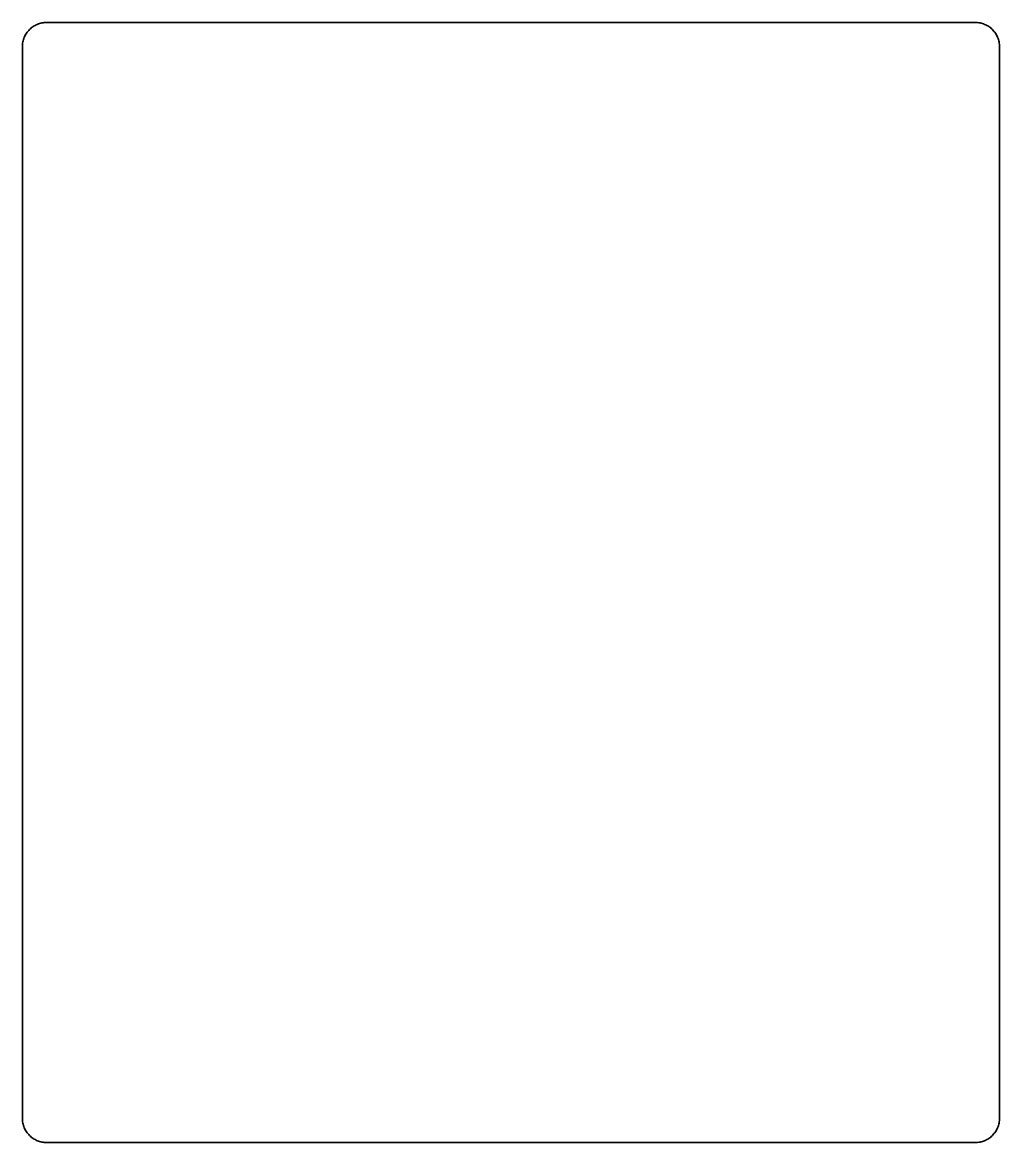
# Model space of a CAD drawing. Header units: millimetres. Extents: x 3 to 99, y 9 to 119.
import ezdxf

# ---------------------------------------------------------------- set-up
doc = ezdxf.new("R2010")
doc.units = ezdxf.units.MM
doc.header["$MEASUREMENT"] = 0
doc.layers.add('BORDER', color=7, linetype='Continuous', lineweight=0)

msp = doc.modelspace()

# ---------------------------------------------------------------- linework, layer by layer
at = {"layer": 'BORDER', "color": 7, "lineweight": 35}
msp.add_open_spline([(96.41, 8.7), (96.41, 8.7), (90.7, 8.7), (90.7, 8.7), (90.7, 8.7), (84.99, 8.7), (84.99, 8.7), (84.99, 8.7), (79.27, 8.7), (79.27, 8.7), (79.27, 8.7), (73.56, 8.7), (73.56, 8.7), (73.56, 8.7), (67.84, 8.7), (67.84, 8.7), (67.84, 8.7), (62.13, 8.7), (62.13, 8.7), (62.13, 8.7), (56.42, 8.7), (56.42, 8.7), (56.42, 8.7), (50.7, 8.7), (50.7, 8.7), (50.7, 8.7), (44.99, 8.7), (44.99, 8.7), (44.99, 8.7), (39.27, 8.7), (39.27, 8.7), (39.27, 8.7), (33.56, 8.7), (33.56, 8.7), (33.56, 8.7), (27.85, 8.7), (27.85, 8.7), (27.85, 8.7), (22.13, 8.7), (22.13, 8.7), (22.13, 8.7), (16.42, 8.7), (16.42, 8.7), (16.42, 8.7), (10.7, 8.7), (10.7, 8.7), (10.7, 8.7), (4.99, 8.7), (4.99, 8.7), (4.91, 8.7), (4.82, 8.7), (4.74, 8.71), (4.66, 8.72), (4.58, 8.73), (4.5, 8.75), (4.43, 8.77), (4.35, 8.79), (4.27, 8.81), (4.2, 8.83), (4.12, 8.86), (4.05, 8.89), (3.98, 8.92), (3.91, 8.95), (3.84, 8.99), (3.77, 9.03), (3.71, 9.07), (3.64, 9.11), (3.58, 9.15), (3.52, 9.2), (3.46, 9.25), (3.4, 9.3), (3.34, 9.35), (3.29, 9.41), (3.23, 9.46), (3.18, 9.52), (3.13, 9.58), (3.08, 9.64), (3.04, 9.7), (2.99, 9.76), (2.95, 9.83), (2.91, 9.89), (2.87, 9.96), (2.84, 10.03), (2.8, 10.1), (2.77, 10.17), (2.74, 10.24), (2.71, 10.32), (2.69, 10.39), (2.67, 10.47), (2.65, 10.54), (2.63, 10.62), (2.61, 10.7), (2.6, 10.78), (2.59, 10.86), (2.59, 10.94), (2.58, 11.03), (2.58, 11.11), (2.58, 11.11), (2.58, 17.7), (2.58, 17.7), (2.58, 17.7), (2.58, 24.29), (2.58, 24.29), (2.58, 24.29), (2.58, 30.89), (2.58, 30.89), (2.58, 30.89), (2.58, 37.48), (2.58, 37.48), (2.58, 37.48), (2.58, 44.07), (2.58, 44.07), (2.58, 44.07), (2.58, 50.66), (2.58, 50.66), (2.58, 50.66), (2.58, 57.26), (2.58, 57.26), (2.58, 57.26), (2.58, 63.85), (2.58, 63.85), (2.58, 63.85), (2.58, 70.44), (2.58, 70.44), (2.58, 70.44), (2.58, 77.04), (2.58, 77.04), (2.58, 77.04), (2.58, 83.63), (2.58, 83.63), (2.58, 83.63), (2.58, 90.22), (2.58, 90.22), (2.58, 90.22), (2.58, 96.81), (2.58, 96.81), (2.58, 96.81), (2.58, 103.41), (2.58, 103.41), (2.58, 103.41), (2.58, 110), (2.58, 110), (2.58, 110), (2.58, 116.59), (2.58, 116.59), (2.58, 116.68), (2.59, 116.76), (2.59, 116.84), (2.6, 116.92), (2.61, 117), (2.63, 117.08), (2.65, 117.16), (2.67, 117.23), (2.69, 117.31), (2.71, 117.38), (2.74, 117.46), (2.77, 117.53), (2.8, 117.6), (2.84, 117.67), (2.87, 117.74), (2.91, 117.81), (2.95, 117.87), (2.99, 117.94), (3.04, 118), (3.08, 118.06), (3.13, 118.12), (3.18, 118.18), (3.23, 118.24), (3.29, 118.29), (3.34, 118.35), (3.4, 118.4), (3.46, 118.45), (3.52, 118.5), (3.58, 118.55), (3.64, 118.59), (3.71, 118.63), (3.77, 118.67), (3.84, 118.71), (3.91, 118.75), (3.98, 118.78), (4.05, 118.81), (4.12, 118.84), (4.2, 118.87), (4.27, 118.89), (4.35, 118.92), (4.43, 118.94), (4.5, 118.95), (4.58, 118.97), (4.66, 118.98), (4.74, 118.99), (4.82, 119), (4.91, 119), (4.99, 119), (4.99, 119), (10.7, 119), (10.7, 119), (10.7, 119), (16.42, 119), (16.42, 119), (16.42, 119), (22.13, 119), (22.13, 119), (22.13, 119), (27.85, 119), (27.85, 119), (27.85, 119), (33.56, 119), (33.56, 119), (33.56, 119), (39.27, 119), (39.27, 119), (39.27, 119), (44.99, 119), (44.99, 119), (44.99, 119), (50.7, 119), (50.7, 119), (50.7, 119), (56.42, 119), (56.42, 119), (56.42, 119), (62.13, 119), (62.13, 119), (62.13, 119), (67.84, 119), (67.84, 119), (67.84, 119), (73.56, 119), (73.56, 119), (73.56, 119), (79.27, 119), (79.27, 119), (79.27, 119), (84.99, 119), (84.99, 119), (84.99, 119), (90.7, 119), (90.7, 119), (90.7, 119), (96.41, 119), (96.41, 119), (96.5, 119), (96.58, 119), (96.66, 118.99), (96.74, 118.98), (96.82, 118.97), (96.9, 118.95), (96.98, 118.94), (97.05, 118.92), (97.13, 118.89), (97.21, 118.87), (97.28, 118.84), (97.35, 118.81), (97.42, 118.78), (97.49, 118.75), (97.56, 118.71), (97.63, 118.67), (97.7, 118.63), (97.76, 118.59), (97.82, 118.55), (97.89, 118.5), (97.95, 118.45), (98, 118.4), (98.06, 118.35), (98.12, 118.29), (98.17, 118.24), (98.22, 118.18), (98.27, 118.12), (98.32, 118.06), (98.37, 118), (98.41, 117.94), (98.45, 117.87), (98.49, 117.81), (98.53, 117.74), (98.57, 117.67), (98.6, 117.6), (98.63, 117.53), (98.66, 117.46), (98.69, 117.38), (98.71, 117.31), (98.74, 117.23), (98.76, 117.16), (98.77, 117.08), (98.79, 117), (98.8, 116.92), (98.81, 116.84), (98.82, 116.76), (98.82, 116.68), (98.82, 116.59), (98.82, 116.59), (98.82, 110), (98.82, 110), (98.82, 110), (98.82, 103.41), (98.82, 103.41), (98.82, 103.41), (98.82, 96.81), (98.82, 96.81), (98.82, 96.81), (98.82, 90.22), (98.82, 90.22), (98.82, 90.22), (98.82, 83.63), (98.82, 83.63), (98.82, 83.63), (98.82, 77.04), (98.82, 77.04), (98.82, 77.04), (98.82, 70.44), (98.82, 70.44), (98.82, 70.44), (98.82, 63.85), (98.82, 63.85), (98.82, 63.85), (98.82, 57.26), (98.82, 57.26), (98.82, 57.26), (98.82, 50.66), (98.82, 50.66), (98.82, 50.66), (98.82, 44.07), (98.82, 44.07), (98.82, 44.07), (98.82, 37.48), (98.82, 37.48), (98.82, 37.48), (98.82, 30.89), (98.82, 30.89), (98.82, 30.89), (98.82, 24.29), (98.82, 24.29), (98.82, 24.29), (98.82, 17.7), (98.82, 17.7), (98.82, 17.7), (98.82, 11.11), (98.82, 11.11), (98.82, 11.03), (98.82, 10.94), (98.81, 10.86), (98.8, 10.78), (98.79, 10.7), (98.77, 10.62), (98.76, 10.54), (98.74, 10.47), (98.71, 10.39), (98.69, 10.32), (98.66, 10.24), (98.63, 10.17), (98.6, 10.1), (98.57, 10.03), (98.53, 9.96), (98.49, 9.89), (98.45, 9.83), (98.41, 9.76), (98.37, 9.7), (98.32, 9.64), (98.27, 9.58), (98.22, 9.52), (98.17, 9.46), (98.12, 9.41), (98.06, 9.35), (98, 9.3), (97.95, 9.25), (97.89, 9.2), (97.82, 9.15), (97.76, 9.11), (97.7, 9.07), (97.63, 9.03), (97.56, 8.99), (97.49, 8.95), (97.42, 8.92), (97.35, 8.89), (97.28, 8.86), (97.21, 8.83), (97.13, 8.81), (97.05, 8.79), (96.98, 8.77), (96.9, 8.75), (96.82, 8.73), (96.74, 8.72), (96.66, 8.71), (96.58, 8.7), (96.5, 8.7), (96.41, 8.7)], degree=3, knots=[0, 0, 0, 0, 1, 1, 1, 2, 2, 2, 3, 3, 3, 4, 4, 4, 5, 5, 5, 6, 6, 6, 7, 7, 7, 8, 8, 8, 9, 9, 9, 10, 10, 10, 11, 11, 11, 12, 12, 12, 13, 13, 13, 14, 14, 14, 15, 15, 15, 16, 16, 16, 17, 17, 17, 18, 18, 18, 19, 19, 19, 20, 20, 20, 21, 21, 21, 22, 22, 22, 23, 23, 23, 24, 24, 24, 25, 25, 25, 26, 26, 26, 27, 27, 27, 28, 28, 28, 29, 29, 29, 30, 30, 30, 31, 31, 31, 32, 32, 32, 33, 33, 33, 34, 34, 34, 35, 35, 35, 36, 36, 36, 37, 37, 37, 38, 38, 38, 39, 39, 39, 40, 40, 40, 41, 41, 41, 42, 42, 42, 43, 43, 43, 44, 44, 44, 45, 45, 45, 46, 46, 46, 47, 47, 47, 48, 48, 48, 49, 49, 49, 50, 50, 50, 51, 51, 51, 52, 52, 52, 53, 53, 53, 54, 54, 54, 55, 55, 55, 56, 56, 56, 57, 57, 57, 58, 58, 58, 59, 59, 59, 60, 60, 60, 61, 61, 61, 62, 62, 62, 63, 63, 63, 64, 64, 64, 65, 65, 65, 66, 66, 66, 67, 67, 67, 68, 68, 68, 69, 69, 69, 70, 70, 70, 71, 71, 71, 72, 72, 72, 73, 73, 73, 74, 74, 74, 75, 75, 75, 76, 76, 76, 77, 77, 77, 78, 78, 78, 79, 79, 79, 80, 80, 80, 81, 81, 81, 82, 82, 82, 83, 83, 83, 84, 84, 84, 85, 85, 85, 86, 86, 86, 87, 87, 87, 88, 88, 88, 89, 89, 89, 90, 90, 90, 91, 91, 91, 92, 92, 92, 93, 93, 93, 94, 94, 94, 95, 95, 95, 96, 96, 96, 97, 97, 97, 98, 98, 98, 99, 99, 99, 100, 100, 100, 101, 101, 101, 102, 102, 102, 103, 103, 103, 104, 104, 104, 105, 105, 105, 106, 106, 106, 107, 107, 107, 108, 108, 108, 109, 109, 109, 110, 110, 110, 111, 111, 111, 112, 112, 112, 113, 113, 113, 114, 114, 114, 115, 115, 115, 116, 116, 116, 117, 117, 117, 118, 118, 118, 119, 119, 119, 120, 120, 120, 121, 121, 121, 122, 122, 122, 123, 123, 123, 124, 124, 124, 125, 125, 125, 126, 126, 126, 127, 127, 127, 128, 128, 128, 128], dxfattribs=at)

doc.saveas('drawing.dxf')
